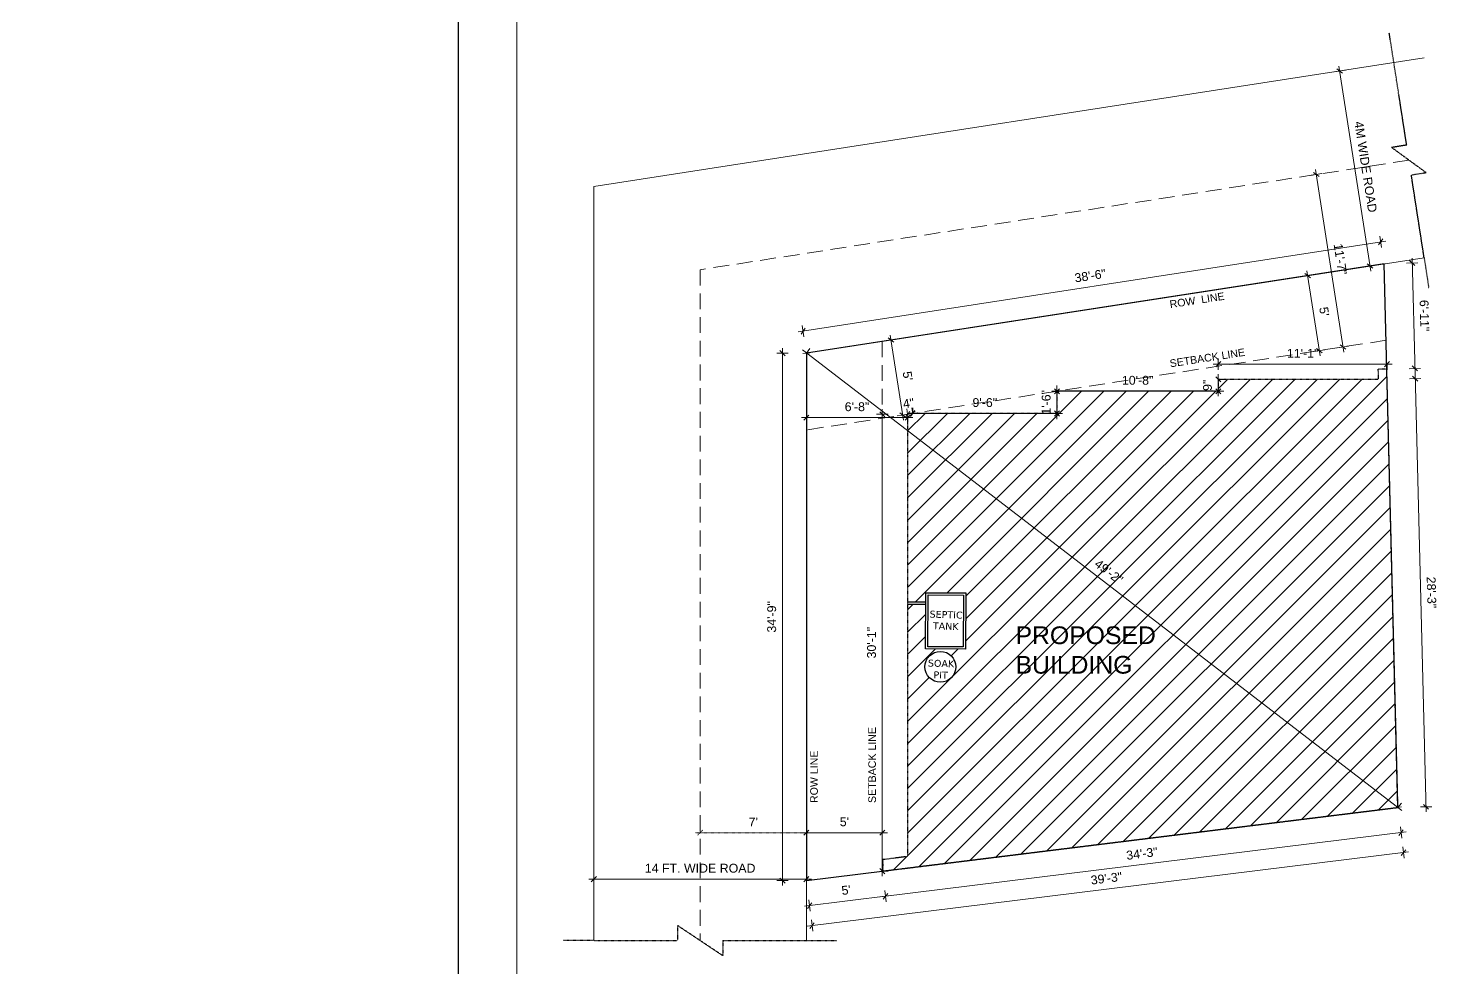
# Model space of a CAD drawing. Header units: inches. Extents: x -111 to 45239, y -6849 to 1261.
# Drawn here: x 24274 to 25384, y -6108 to -5365 of the extents above; entities that cross this region are included whole.
import ezdxf

# ---------------------------------------------------------------- set-up
doc = ezdxf.new("R2010")
doc.units = ezdxf.units.IN
doc.header["$LTSCALE"] = 0.5
doc.header["$MEASUREMENT"] = 0
doc.header["$PDMODE"] = 66
doc.linetypes.add('DASH', pattern=[0.35, 0.25, -0.1])
doc.linetypes.add('HIDDEN', pattern=[0.375, 0.25, -0.125])
for name, color, linetype, lineweight in [('A_Title Text', 105, 'Continuous', 60), ('DW TEXT', 92, 'Continuous', 15), ('DW-SEC', 24, 'Continuous', 25), ('ELE1', 3, 'Continuous', 9), ('TEXT', 220, 'Continuous', 9), ('Toilet', 7, 'Continuous', 25)]:
    doc.layers.add(name, color=color, linetype=linetype, lineweight=lineweight)
doc.styles.add('arial', font='arial.ttf')
doc.styles.get("Standard").update_dxf_attribs({"font": 'arial.ttf'})
doc.dimstyles.new('Sudeep', dxfattribs={"dimtxt": 6, "dimasz": 4, "dimexe": 4.5, "dimexo": 4.5, "dimgap": 5, "dimtad": 1, "dimdec": 0, "dimlunit": 4, "dimtxsty": 'arial', "dimblk": 'OBLIQUE', "dimcen": 250, "dimdle": 4, "dimclrd": 86, "dimclre": 5, "dimclrt": 1, "dimadec": 0, "dimazin": 0, "dimtfac": 1, "dimtdec": 0, "dimtix": 1, "dimtmove": 1, "dimatfit": 3, "dimldrblk": 'OBLIQUE', "dimfxl": 4.5, "dimfxlon": 1, "dimfrac": 2, "dimlwd": 15, "dimlwe": 13, "dimarcsym": 0})

# ---------------------------------------------------------------- blocks, each defined once
blk = doc.blocks.new('_Oblique')
at = {"color": 0, "linetype": 'ByBlock', "lineweight": -2}
blk.add_line((-0.5, -0.5), (0.5, 0.5), dxfattribs=at)
blk = doc.blocks.new('*D1481')
at = {"layer": 'A_Title Text', "color": 86, "lineweight": 15, "transparency": 16777216}
blk.add_line((25335.2, -5557.5), (25310.1, -5395.4), dxfattribs=at)
at = {"layer": 'A_Title Text', "color": 5, "lineweight": 13, "transparency": 16777216}
for p, q in [((25306.3, -5400), (25315.2, -5398.7)), ((25330.1, -5554.2), (25339, -5552.8))]:
    blk.add_line(p, q, dxfattribs=at)
at = {"layer": 'Defpoints', "color": 0, "transparency": 16777216}
for p in [(25310.7, -5399.3), (24865.4, -5468.2), (24889.2, -5622.4)]:
    blk.add_point(p, dxfattribs=at)
at = {"layer": 'A_Title Text', "color": 86, "lineweight": 15, "transparency": 16777216, "xscale": 4, "yscale": 4, "zscale": 4}
for p, rotation in [((25310.7, -5399.3), 98.79162379840385), ((25334.6, -5553.5), 278.7916237984039)]:
    blk.add_blockref('_Oblique', p, dxfattribs=dict(at, rotation=rotation))
at = {"layer": 'A_Title Text', "color": 1, "transparency": 16777216, "insert": (25331.2, -5475.1), "char_height": 7, "attachment_point": 5, "rotation": 278.7916, "style": 'arial'}
blk.add_mtext('4M WIDE ROAD', dxfattribs=at)
blk = doc.blocks.new('*D1482')
at = {"layer": 'A_Title Text', "color": 86, "lineweight": 15, "transparency": 16777216}
blk.add_line((24893.2, -6038.3), (24717.2, -6038.3), dxfattribs=at)
at = {"layer": 'A_Title Text', "color": 5, "lineweight": 13, "transparency": 16777216}
for p, q in [((24721.2, -6033.8), (24721.2, -6042.8)), ((24889.2, -6033.8), (24889.2, -6042.8))]:
    blk.add_line(p, q, dxfattribs=at)
at = {"layer": 'Defpoints', "color": 0, "transparency": 16777216}
for p in [(24721.2, -5854.7), (24889.2, -5854.7), (24721.2, -6038.3)]:
    blk.add_point(p, dxfattribs=at)
at = {"layer": 'A_Title Text', "color": 86, "lineweight": 15, "transparency": 16777216, "xscale": 4, "yscale": 4, "zscale": 4, "rotation": 180}
blk.add_blockref('_Oblique', (24721.2, -6038.3), dxfattribs=at)
at = {"layer": 'A_Title Text', "color": 86, "lineweight": 15, "transparency": 16777216, "xscale": 4, "yscale": 4, "zscale": 4}
blk.add_blockref('_Oblique', (24889.2, -6038.3), dxfattribs=at)
at = {"layer": 'A_Title Text', "color": 1, "transparency": 16777216, "insert": (24805.2, -6029.7), "char_height": 7, "attachment_point": 5, "style": 'arial'}
blk.add_mtext('14 FT. WIDE ROAD', dxfattribs=at)
blk = doc.blocks.new('*D1483')
at = {"layer": 'A_Title Text', "color": 5, "lineweight": 13, "transparency": 16777216}
for p, q in [((24959.6, -5611.5), (24951.7, -5612.7)), ((24968.8, -5670.8), (24960.8, -5672))]:
    blk.add_line(p, q, dxfattribs=at)
at = {"layer": 'A_Title Text', "color": 86, "lineweight": 15, "transparency": 16777216}
blk.add_line((24965.9, -5675.3), (24955.5, -5608.1), dxfattribs=at)
at = {"layer": 'Defpoints', "color": 0, "transparency": 16777216}
for p in [(24956.1, -5612), (24964.1, -5610.8), (24973.2, -5670.1)]:
    blk.add_point(p, dxfattribs=at)
at = {"layer": 'A_Title Text', "color": 86, "lineweight": 15, "transparency": 16777216, "xscale": 4, "yscale": 4, "zscale": 4}
for p, rotation in [((24956.1, -5612), 98.79162379839947), ((24965.3, -5671.3), 278.7916237983995)]:
    blk.add_blockref('_Oblique', p, dxfattribs=dict(at, rotation=rotation))
at = {"layer": 'A_Title Text', "color": 1, "transparency": 16777216, "insert": (24969.2, -5640.4), "char_height": 7, "attachment_point": 5, "rotation": 278.7916, "style": 'arial'}
blk.add_mtext("5'", dxfattribs=at)
blk = doc.blocks.new('*D1484')
at = {"layer": 'A_Title Text', "color": 86, "lineweight": 15, "transparency": 16777216}
blk.add_line((25359.9, -5984.1), (24886.1, -5619.9), dxfattribs=at)
at = {"layer": 'A_Title Text', "color": 5, "lineweight": 13, "transparency": 16777216}
for p, q in [((24889.2, -5622.4), (24892, -5618.8)), ((25356.7, -5981.6), (25359.4, -5978.1))]:
    blk.add_line(p, q, dxfattribs=at)
at = {"layer": 'Defpoints', "color": 0, "transparency": 16777216}
for p in [(24889.2, -5622.4), (24889.2, -5622.4), (25356.7, -5981.6)]:
    blk.add_point(p, dxfattribs=at)
at = {"layer": 'A_Title Text', "color": 86, "lineweight": 15, "transparency": 16777216, "xscale": 4, "yscale": 4, "zscale": 4}
for p, rotation in [((24889.2, -5622.4), 142.4563817696616), ((25356.7, -5981.6), 322.4563817696616)]:
    blk.add_blockref('_Oblique', p, dxfattribs=dict(at, rotation=rotation))
at = {"layer": 'A_Title Text', "color": 1, "transparency": 16777216, "insert": (25128.2, -5795.2), "char_height": 7, "attachment_point": 5, "rotation": 322.4564, "style": 'arial'}
blk.add_mtext('49\'-2"', dxfattribs=at)
blk = doc.blocks.new('*D1471')
at = {"layer": 'A_Title Text', "color": 86, "lineweight": 15, "transparency": 16777216}
blk.add_line((24889.7, -6075.5), (25365.1, -6016.8), dxfattribs=at)
at = {"layer": 'A_Title Text', "color": 5, "lineweight": 13, "transparency": 16777216}
for p, q in [((25360.5, -6012.8), (25361.6, -6021.8)), ((24893.1, -6070.6), (24894.2, -6079.5))]:
    blk.add_line(p, q, dxfattribs=at)
at = {"layer": 'Defpoints', "color": 0, "transparency": 16777216}
for p in [(25356.7, -5981.6), (25361.1, -6017.3), (24889.2, -6039.4)]:
    blk.add_point(p, dxfattribs=at)
at = {"layer": 'A_Title Text', "color": 86, "lineweight": 15, "transparency": 16777216, "xscale": 4, "yscale": 4, "zscale": 4}
for p, rotation in [((25361.1, -6017.3), 7.042870252564343), ((24893.6, -6075.1), 187.0428702525643)]:
    blk.add_blockref('_Oblique', p, dxfattribs=dict(at, rotation=rotation))
at = {"layer": 'A_Title Text', "color": 1, "transparency": 16777216, "insert": (25126.3, -6037.7), "char_height": 7, "attachment_point": 5, "rotation": 7.0429, "style": 'arial'}
blk.add_mtext('39\'-3"', dxfattribs=at)
blk = doc.blocks.new('*D1472')
at = {"layer": 'A_Title Text', "color": 5, "lineweight": 13, "transparency": 16777216}
for p, q in [((24874.8, -5622.4), (24865.8, -5622.4)), ((24874.8, -6039.4), (24865.8, -6039.4))]:
    blk.add_line(p, q, dxfattribs=at)
at = {"layer": 'A_Title Text', "color": 86, "lineweight": 15, "transparency": 16777216}
blk.add_line((24870.3, -5618.4), (24870.3, -6043.4), dxfattribs=at)
at = {"layer": 'Defpoints', "color": 0, "transparency": 16777216}
for p in [(24889.2, -5622.4), (24870.3, -6039.4), (24889.2, -6039.4)]:
    blk.add_point(p, dxfattribs=at)
at = {"layer": 'A_Title Text', "color": 86, "lineweight": 15, "transparency": 16777216, "xscale": 4, "yscale": 4, "zscale": 4}
for p, rotation in [((24870.3, -5622.4), 90), ((24870.3, -6039.4), 270)]:
    blk.add_blockref('_Oblique', p, dxfattribs=dict(at, rotation=rotation))
at = {"layer": 'A_Title Text', "color": 1, "transparency": 16777216, "insert": (24861.8, -5830.9), "char_height": 7, "attachment_point": 5, "rotation": 90, "style": 'arial'}
blk.add_mtext('34\'-9"', dxfattribs=at)
blk = doc.blocks.new('*D1473')
at = {"layer": 'A_Title Text', "color": 86, "lineweight": 15, "transparency": 16777216}
blk.add_line((25347.1, -5533.8), (24882.6, -5605.6), dxfattribs=at)
at = {"layer": 'A_Title Text', "color": 5, "lineweight": 13, "transparency": 16777216}
for p, q in [((25343.8, -5538.9), (25342.4, -5530)), ((24887.2, -5609.5), (24885.9, -5600.6))]:
    blk.add_line(p, q, dxfattribs=at)
at = {"layer": 'Defpoints', "color": 0, "transparency": 16777216}
for p in [(25345.8, -5551.8), (24886.6, -5605), (24889.2, -5622.4)]:
    blk.add_point(p, dxfattribs=at)
at = {"layer": 'A_Title Text', "color": 86, "lineweight": 15, "transparency": 16777216, "xscale": 4, "yscale": 4, "zscale": 4}
for p, rotation in [((25343.1, -5534.4), 8.79162379840369), ((24886.6, -5605), 188.7916237984037)]:
    blk.add_blockref('_Oblique', p, dxfattribs=dict(at, rotation=rotation))
at = {"layer": 'A_Title Text', "color": 1, "transparency": 16777216, "insert": (25113.5, -5561.2), "char_height": 7, "attachment_point": 5, "rotation": 8.7916, "style": 'arial'}
blk.add_mtext('38\'-6"', dxfattribs=at)
blk = doc.blocks.new('*D1474')
at = {"layer": 'A_Title Text', "color": 5, "lineweight": 13, "transparency": 16777216}
for p, q in [((25391.5, -5550.6), (25400.5, -5550.4)), ((25402.4, -5980.5), (25411.4, -5980.2))]:
    blk.add_line(p, q, dxfattribs=at)
at = {"layer": 'A_Title Text', "color": 86, "lineweight": 15, "transparency": 16777216}
blk.add_line((25407, -5984.4), (25395.9, -5546.5), dxfattribs=at)
at = {"layer": 'Defpoints', "color": 0, "transparency": 16777216}
for p in [(25396, -5550.5), (25345.8, -5551.8), (25356.7, -5981.6)]:
    blk.add_point(p, dxfattribs=at)
at = {"layer": 'A_Title Text', "color": 86, "lineweight": 15, "transparency": 16777216, "xscale": 4, "yscale": 4, "zscale": 4}
for p, rotation in [((25396, -5550.5), 91.44911383239777), ((25406.9, -5980.4), 271.4491138323978)]:
    blk.add_blockref('_Oblique', p, dxfattribs=dict(at, rotation=rotation))
at = {"layer": 'A_Title Text', "color": 1, "transparency": 16777216, "insert": (25410, -5765.2), "char_height": 7, "attachment_point": 5, "rotation": 271.4491, "style": 'arial'}
blk.add_mtext('35\'-10"', dxfattribs=at)
blk = doc.blocks.new('*D1485')
at = {"layer": 'A_Title Text', "color": 86, "lineweight": 15, "transparency": 16777216}
blk.add_line((25091.2, -5670.1), (24969.2, -5670.1), dxfattribs=at)
at = {"layer": 'A_Title Text', "color": 5, "lineweight": 13, "transparency": 16777216}
for p, q in [((24973.2, -5670.1), (24973.2, -5665.6)), ((25087.2, -5670.1), (25087.2, -5674.6))]:
    blk.add_line(p, q, dxfattribs=at)
at = {"layer": 'Defpoints', "color": 0, "transparency": 16777216}
for p in [(24973.2, -5670.1), (24973.2, -5670.1), (25087.2, -5670.1)]:
    blk.add_point(p, dxfattribs=at)
at = {"layer": 'A_Title Text', "color": 86, "lineweight": 15, "transparency": 16777216, "xscale": 4, "yscale": 4, "zscale": 4, "rotation": 180}
blk.add_blockref('_Oblique', (24973.2, -5670.1), dxfattribs=at)
at = {"layer": 'A_Title Text', "color": 86, "lineweight": 15, "transparency": 16777216, "xscale": 4, "yscale": 4, "zscale": 4}
blk.add_blockref('_Oblique', (25087.2, -5670.1), dxfattribs=at)
at = {"layer": 'A_Title Text', "color": 1, "transparency": 16777216, "insert": (25030.2, -5661.5), "char_height": 7, "attachment_point": 5, "style": 'arial'}
blk.add_mtext('9\'-6"', dxfattribs=at)
blk = doc.blocks.new('*D1486')
at = {"layer": 'A_Title Text', "color": 86, "lineweight": 15, "transparency": 16777216}
for p, q in [((25087.2, -5652.5), (25087.2, -5648.5)), ((25087.2, -5652.5), (25087.2, -5670.1)), ((25087.2, -5670.1), (25087.2, -5674.1))]:
    blk.add_line(p, q, dxfattribs=at)
at = {"layer": 'A_Title Text', "color": 5, "lineweight": 13, "transparency": 16777216}
for p, q in [((25087.2, -5652.5), (25091.7, -5652.5)), ((25087.2, -5670.1), (25091.7, -5670.1))]:
    blk.add_line(p, q, dxfattribs=at)
at = {"layer": 'Defpoints', "color": 0, "transparency": 16777216}
for p in [(25087.2, -5652.5), (25087.2, -5670.1), (25087.2, -5670.1)]:
    blk.add_point(p, dxfattribs=at)
at = {"layer": 'A_Title Text', "color": 86, "lineweight": 15, "transparency": 16777216, "xscale": 4, "yscale": 4, "zscale": 4}
for p, rotation in [((25087.2, -5652.5), 270), ((25087.2, -5670.1), 90)]:
    blk.add_blockref('_Oblique', p, dxfattribs=dict(at, rotation=rotation))
at = {"layer": 'A_Title Text', "color": 1, "transparency": 16777216, "insert": (25078.7, -5661.3), "char_height": 7, "attachment_point": 5, "rotation": 90, "style": 'arial'}
blk.add_mtext('1\'-6"', dxfattribs=at)
blk = doc.blocks.new('*D1475')
at = {"layer": 'A_Title Text', "color": 86, "lineweight": 15, "transparency": 16777216}
for p, q in [((25214.7, -5643.1), (25214.7, -5639.1)), ((25214.7, -5643.1), (25214.7, -5652.5)), ((25214.7, -5652.5), (25214.7, -5656.5))]:
    blk.add_line(p, q, dxfattribs=at)
at = {"layer": 'A_Title Text', "color": 5, "lineweight": 13, "transparency": 16777216}
for p, q in [((25214.7, -5643.1), (25219.2, -5643.1)), ((25210.2, -5652.5), (25219.2, -5652.5))]:
    blk.add_line(p, q, dxfattribs=at)
at = {"layer": 'Defpoints', "color": 0, "transparency": 16777216}
for p in [(25214.7, -5643.1), (25204.3, -5652.5), (25214.7, -5652.5)]:
    blk.add_point(p, dxfattribs=at)
at = {"layer": 'A_Title Text', "color": 86, "lineweight": 15, "transparency": 16777216, "xscale": 4, "yscale": 4, "zscale": 4}
for p, rotation in [((25214.7, -5643.1), 270), ((25214.7, -5652.5), 90)]:
    blk.add_blockref('_Oblique', p, dxfattribs=dict(at, rotation=rotation))
at = {"layer": 'A_Title Text', "color": 1, "transparency": 16777216, "insert": (25206.2, -5647.8), "char_height": 7, "attachment_point": 5, "rotation": 90, "style": 'arial'}
blk.add_mtext('9"', dxfattribs=at)
blk = doc.blocks.new('*D1476')
at = {"layer": 'A_Title Text', "color": 5, "lineweight": 13, "transparency": 16777216}
for p, q in [((25214.7, -5635.6), (25214.7, -5626.6)), ((25348.1, -5631.1), (25348.1, -5635.6))]:
    blk.add_line(p, q, dxfattribs=at)
at = {"layer": 'A_Title Text', "color": 86, "lineweight": 15, "transparency": 16777216}
blk.add_line((25352.1, -5631.1), (25210.7, -5631.1), dxfattribs=at)
at = {"layer": 'Defpoints', "color": 0, "transparency": 16777216}
for p in [(25214.7, -5631.1), (25348.1, -5631.1), (25214.7, -5643.1)]:
    blk.add_point(p, dxfattribs=at)
at = {"layer": 'A_Title Text', "color": 86, "lineweight": 15, "transparency": 16777216, "xscale": 4, "yscale": 4, "zscale": 4, "rotation": 180}
blk.add_blockref('_Oblique', (25214.7, -5631.1), dxfattribs=at)
at = {"layer": 'A_Title Text', "color": 86, "lineweight": 15, "transparency": 16777216, "xscale": 4, "yscale": 4, "zscale": 4}
blk.add_blockref('_Oblique', (25348.1, -5631.1), dxfattribs=at)
at = {"layer": 'A_Title Text', "color": 1, "transparency": 16777216, "insert": (25281.4, -5622.5), "char_height": 7, "attachment_point": 5, "style": 'arial'}
blk.add_mtext('11\'-1"', dxfattribs=at)
blk = doc.blocks.new('*D1487')
at = {"layer": 'A_Title Text', "color": 86, "lineweight": 15, "transparency": 16777216}
for p, q in [((24969.2, -5670.7), (24965.3, -5671.3)), ((24973.2, -5670.1), (24969.2, -5670.7)), ((24973.2, -5670.1), (24977.2, -5669.5))]:
    blk.add_line(p, q, dxfattribs=at)
at = {"layer": 'A_Title Text', "color": 5, "lineweight": 13, "transparency": 16777216}
for p, q in [((24969.2, -5670.7), (24968.6, -5666.3)), ((24973.2, -5670.1), (24972.6, -5665.7))]:
    blk.add_line(p, q, dxfattribs=at)
at = {"layer": 'Defpoints', "color": 0, "transparency": 16777216}
for p in [(24969.2, -5670.7), (24969.2, -5670.7), (24973.2, -5670.1)]:
    blk.add_point(p, dxfattribs=at)
at = {"layer": 'A_Title Text', "color": 86, "lineweight": 15, "transparency": 16777216, "xscale": 4, "yscale": 4, "zscale": 4}
for p, rotation in [((24969.2, -5670.7), 8.791623798384814), ((24973.2, -5670.1), 188.7916237983848)]:
    blk.add_blockref('_Oblique', p, dxfattribs=dict(at, rotation=rotation))
at = {"layer": 'A_Title Text', "color": 1, "transparency": 16777216, "insert": (24969.9, -5662), "char_height": 7, "attachment_point": 5, "rotation": 8.7916, "style": 'arial'}
blk.add_mtext('4"', dxfattribs=at)
blk = doc.blocks.new('*D1477')
at = {"layer": 'A_Title Text', "color": 5, "lineweight": 13, "transparency": 16777216}
for p, q in [((24953.7, -5670.7), (24944.7, -5670.7)), ((24949.2, -6032), (24953.7, -6032))]:
    blk.add_line(p, q, dxfattribs=at)
at = {"layer": 'A_Title Text', "color": 86, "lineweight": 15, "transparency": 16777216}
blk.add_line((24949.2, -5666.7), (24949.2, -6036), dxfattribs=at)
at = {"layer": 'Defpoints', "color": 0, "transparency": 16777216}
for p in [(24969.2, -5670.7), (24949.2, -6032), (24949.2, -6032)]:
    blk.add_point(p, dxfattribs=at)
at = {"layer": 'A_Title Text', "color": 86, "lineweight": 15, "transparency": 16777216, "xscale": 4, "yscale": 4, "zscale": 4}
for p, rotation in [((24949.2, -5670.7), 90), ((24949.2, -6032), 270)]:
    blk.add_blockref('_Oblique', p, dxfattribs=dict(at, rotation=rotation))
at = {"layer": 'A_Title Text', "color": 1, "transparency": 16777216, "insert": (24940.7, -5851.3), "char_height": 7, "attachment_point": 5, "rotation": 90, "style": 'arial'}
blk.add_mtext('30\'-1"', dxfattribs=at)
blk = doc.blocks.new('*D1478')
at = {"layer": 'A_Title Text', "color": 86, "lineweight": 15, "transparency": 16777216}
blk.add_line((24947.7, -6052.3), (25363.1, -6001), dxfattribs=at)
at = {"layer": 'A_Title Text', "color": 5, "lineweight": 13, "transparency": 16777216}
for p, q in [((25358.6, -5997), (25359.7, -6005.9)), ((24951.1, -6047.3), (24952.2, -6056.3))]:
    blk.add_line(p, q, dxfattribs=at)
at = {"layer": 'Defpoints', "color": 0, "transparency": 16777216}
for p in [(25356.7, -5981.6), (25359.1, -6001.5), (24949.2, -6032)]:
    blk.add_point(p, dxfattribs=at)
at = {"layer": 'A_Title Text', "color": 86, "lineweight": 15, "transparency": 16777216, "xscale": 4, "yscale": 4, "zscale": 4}
for p, rotation in [((25359.1, -6001.5), 7.042870252564674), ((24951.7, -6051.8), 187.0428702525647)]:
    blk.add_blockref('_Oblique', p, dxfattribs=dict(at, rotation=rotation))
at = {"layer": 'A_Title Text', "color": 1, "transparency": 16777216, "insert": (25154.4, -6018.1), "char_height": 7, "attachment_point": 5, "rotation": 7.0429, "style": 'arial'}
blk.add_mtext('34\'-3"', dxfattribs=at)
blk = doc.blocks.new('*D1479')
at = {"layer": 'A_Title Text', "color": 5, "lineweight": 13, "transparency": 16777216}
for p, q in [((24951.1, -6047.3), (24952.2, -6056.3)), ((24891.1, -6054.7), (24892.2, -6063.7))]:
    blk.add_line(p, q, dxfattribs=at)
at = {"layer": 'A_Title Text', "color": 86, "lineweight": 15, "transparency": 16777216}
blk.add_line((24955.7, -6051.3), (24887.7, -6059.7), dxfattribs=at)
at = {"layer": 'Defpoints', "color": 0, "transparency": 16777216}
for p in [(24889.2, -6039.4), (24949.2, -6032), (24891.7, -6059.2)]:
    blk.add_point(p, dxfattribs=at)
at = {"layer": 'A_Title Text', "color": 86, "lineweight": 15, "transparency": 16777216, "xscale": 4, "yscale": 4, "zscale": 4}
for p, rotation in [((24951.7, -6051.8), 7.042870252558027), ((24891.7, -6059.2), 187.042870252558)]:
    blk.add_blockref('_Oblique', p, dxfattribs=dict(at, rotation=rotation))
at = {"layer": 'A_Title Text', "color": 1, "transparency": 16777216, "insert": (24920.6, -6047), "char_height": 7, "attachment_point": 5, "rotation": 7.0429, "style": 'arial'}
blk.add_mtext("5'", dxfattribs=at)
blk = doc.blocks.new('*D1480')
at = {"layer": 'A_Title Text', "color": 86, "lineweight": 15, "transparency": 16777216}
blk.add_line((24973.2, -5673.4), (24885.2, -5673.4), dxfattribs=at)
at = {"layer": 'A_Title Text', "color": 5, "lineweight": 13, "transparency": 16777216}
for p, q in [((24889.2, -5673.4), (24889.2, -5677.9)), ((24969.2, -5673.4), (24969.2, -5677.9))]:
    blk.add_line(p, q, dxfattribs=at)
at = {"layer": 'Defpoints', "color": 0, "transparency": 16777216}
for p in [(24889.2, -5669.2), (24969.2, -5669.2), (24889.2, -5673.4)]:
    blk.add_point(p, dxfattribs=at)
at = {"layer": 'A_Title Text', "color": 86, "lineweight": 15, "transparency": 16777216, "xscale": 4, "yscale": 4, "zscale": 4, "rotation": 180}
blk.add_blockref('_Oblique', (24889.2, -5673.4), dxfattribs=at)
at = {"layer": 'A_Title Text', "color": 86, "lineweight": 15, "transparency": 16777216, "xscale": 4, "yscale": 4, "zscale": 4}
blk.add_blockref('_Oblique', (24969.2, -5673.4), dxfattribs=at)
at = {"layer": 'A_Title Text', "color": 1, "transparency": 16777216, "insert": (24929.2, -5664.8), "char_height": 7, "attachment_point": 5, "style": 'arial'}
blk.add_mtext('6\'-8"', dxfattribs=at)
blk = doc.blocks.new('*D1488')
at = {"layer": 'A_Title Text', "color": 86, "lineweight": 15, "transparency": 16777216}
blk.add_line((25379, -5985.1), (25370.2, -5638.5), dxfattribs=at)
at = {"layer": 'A_Title Text', "color": 5, "lineweight": 13, "transparency": 16777216}
for p, q in [((25365.8, -5642.7), (25374.8, -5642.4)), ((25374.4, -5981.2), (25383.4, -5981))]:
    blk.add_line(p, q, dxfattribs=at)
at = {"layer": 'Defpoints', "color": 0, "transparency": 16777216}
for p in [(25348.1, -5643.1), (25370.3, -5642.5), (25356.7, -5981.6)]:
    blk.add_point(p, dxfattribs=at)
at = {"layer": 'A_Title Text', "color": 86, "lineweight": 15, "transparency": 16777216, "xscale": 4, "yscale": 4, "zscale": 4}
for p, rotation in [((25370.3, -5642.5), 91.44911383239777), ((25378.9, -5981.1), 271.4491138323978)]:
    blk.add_blockref('_Oblique', p, dxfattribs=dict(at, rotation=rotation))
at = {"layer": 'A_Title Text', "color": 1, "transparency": 16777216, "insert": (25383.2, -5811.6), "char_height": 7, "attachment_point": 5, "rotation": 271.4491, "style": 'arial'}
blk.add_mtext('28\'-3"', dxfattribs=at)
blk = doc.blocks.new('*D1489')
at = {"layer": 'A_Title Text', "color": 5, "lineweight": 13, "transparency": 16777216}
for p, q in [((25363.5, -5551.3), (25372.5, -5551.1)), ((25365.6, -5634.7), (25374.6, -5634.4))]:
    blk.add_line(p, q, dxfattribs=at)
at = {"layer": 'A_Title Text', "color": 86, "lineweight": 15, "transparency": 16777216}
blk.add_line((25370.2, -5638.5), (25367.9, -5547.2), dxfattribs=at)
at = {"layer": 'Defpoints', "color": 0, "transparency": 16777216}
for p in [(25345.8, -5551.8), (25368, -5551.2), (25347.9, -5635.1)]:
    blk.add_point(p, dxfattribs=at)
at = {"layer": 'A_Title Text', "color": 86, "lineweight": 15, "transparency": 16777216, "xscale": 4, "yscale": 4, "zscale": 4}
for p, rotation in [((25368, -5551.2), 91.44911383240083), ((25370.1, -5634.5), 271.4491138324008)]:
    blk.add_blockref('_Oblique', p, dxfattribs=dict(at, rotation=rotation))
at = {"layer": 'A_Title Text', "color": 1, "transparency": 16777216, "insert": (25377.6, -5592.7), "char_height": 7, "attachment_point": 5, "rotation": 271.4491, "style": 'arial'}
blk.add_mtext('6\'-11"', dxfattribs=at)
blk = doc.blocks.new('*D1490')
at = {"layer": 'A_Title Text', "color": 5, "lineweight": 13, "transparency": 16777216}
for p, q in [((25287.7, -5481.8), (25296.6, -5480.4)), ((25308.8, -5618.2), (25317.7, -5616.8))]:
    blk.add_line(p, q, dxfattribs=at)
at = {"layer": 'A_Title Text', "color": 86, "lineweight": 15, "transparency": 16777216}
blk.add_line((25291.6, -5477.2), (25313.9, -5621.5), dxfattribs=at)
at = {"layer": 'Defpoints', "color": 0, "transparency": 16777216}
for p in [(25085.3, -5513.1), (25313.3, -5617.5), (25106.4, -5649.5)]:
    blk.add_point(p, dxfattribs=at)
at = {"layer": 'A_Title Text', "color": 86, "lineweight": 15, "transparency": 16777216, "xscale": 4, "yscale": 4, "zscale": 4}
for p, rotation in [((25292.2, -5481.1), 98.79162379840416), ((25313.3, -5617.5), 278.7916237984041)]:
    blk.add_blockref('_Oblique', p, dxfattribs=dict(at, rotation=rotation))
at = {"layer": 'A_Title Text', "color": 1, "transparency": 16777216, "insert": (25311.2, -5548), "char_height": 7, "attachment_point": 5, "rotation": 278.7916, "style": 'arial'}
blk.add_mtext('11\'-7"', dxfattribs=at)
blk = doc.blocks.new('*D1491')
at = {"layer": 'A_Title Text', "color": 5, "lineweight": 13, "transparency": 16777216}
for p, q in [((25280.9, -5561.8), (25289.8, -5560.4)), ((25290.1, -5621.1), (25299, -5619.7))]:
    blk.add_line(p, q, dxfattribs=at)
at = {"layer": 'A_Title Text', "color": 86, "lineweight": 15, "transparency": 16777216}
blk.add_line((25284.8, -5557.2), (25295.2, -5624.4), dxfattribs=at)
at = {"layer": 'Defpoints', "color": 0, "transparency": 16777216}
for p in [(25133.3, -5584.6), (25294.6, -5620.4), (25142.5, -5643.9)]:
    blk.add_point(p, dxfattribs=at)
at = {"layer": 'A_Title Text', "color": 86, "lineweight": 15, "transparency": 16777216, "xscale": 4, "yscale": 4, "zscale": 4}
for p, rotation in [((25285.4, -5561.1), 98.79162379840271), ((25294.6, -5620.4), 278.7916237984027)]:
    blk.add_blockref('_Oblique', p, dxfattribs=dict(at, rotation=rotation))
at = {"layer": 'A_Title Text', "color": 1, "transparency": 16777216, "insert": (25298.4, -5589.5), "char_height": 7, "attachment_point": 5, "rotation": 278.7916, "style": 'arial'}
blk.add_mtext("5'", dxfattribs=at)
blk = doc.blocks.new('*D1492')
at = {"layer": 'A_Title Text', "color": 86, "lineweight": 15, "transparency": 16777216}
blk.add_line((24953.2, -6001.6), (24885.2, -6001.6), dxfattribs=at)
at = {"layer": 'A_Title Text', "color": 5, "lineweight": 13, "transparency": 16777216}
for p, q in [((24889.2, -6006.1), (24889.2, -5997.1)), ((24949.2, -6006.1), (24949.2, -5997.1))]:
    blk.add_line(p, q, dxfattribs=at)
at = {"layer": 'Defpoints', "color": 0, "transparency": 16777216}
for p in [(24889.2, -6001.6), (24889.2, -6032), (24949.2, -6032)]:
    blk.add_point(p, dxfattribs=at)
at = {"layer": 'A_Title Text', "color": 86, "lineweight": 15, "transparency": 16777216, "xscale": 4, "yscale": 4, "zscale": 4, "rotation": 180}
blk.add_blockref('_Oblique', (24889.2, -6001.6), dxfattribs=at)
at = {"layer": 'A_Title Text', "color": 86, "lineweight": 15, "transparency": 16777216, "xscale": 4, "yscale": 4, "zscale": 4}
blk.add_blockref('_Oblique', (24949.2, -6001.6), dxfattribs=at)
at = {"layer": 'A_Title Text', "color": 1, "transparency": 16777216, "insert": (24919.2, -5993), "char_height": 7, "attachment_point": 5, "style": 'arial'}
blk.add_mtext("5'", dxfattribs=at)
blk = doc.blocks.new('*D1493')
at = {"layer": 'A_Title Text', "color": 86, "linetype": 'DASH', "lineweight": 15, "ltscale": 0.1, "transparency": 16777216}
blk.add_line((24893.2, -6001.6), (24801.2, -6001.6), dxfattribs=at)
at = {"layer": 'A_Title Text', "color": 5, "linetype": 'DASH', "lineweight": 13, "ltscale": 0.1, "transparency": 16777216}
for p, q in [((24805.2, -6001.6), (24805.2, -5997.1)), ((24889.2, -6006.1), (24889.2, -5997.1))]:
    blk.add_line(p, q, dxfattribs=at)
at = {"layer": 'Defpoints', "color": 0, "linetype": 'DASH', "ltscale": 0.1, "transparency": 16777216}
for p in [(24805.2, -6001.6), (24805.2, -6001.6), (24889.2, -6032)]:
    blk.add_point(p, dxfattribs=at)
at = {"layer": 'A_Title Text', "color": 86, "linetype": 'DASH', "lineweight": 15, "ltscale": 0.1, "transparency": 16777216, "xscale": 4, "yscale": 4, "zscale": 4, "rotation": 180}
blk.add_blockref('_Oblique', (24805.2, -6001.6), dxfattribs=at)
at = {"layer": 'A_Title Text', "color": 86, "linetype": 'DASH', "lineweight": 15, "ltscale": 0.1, "transparency": 16777216, "xscale": 4, "yscale": 4, "zscale": 4}
blk.add_blockref('_Oblique', (24889.2, -6001.6), dxfattribs=at)
at = {"layer": 'A_Title Text', "color": 1, "linetype": 'DASH', "ltscale": 0.1, "transparency": 16777216, "insert": (24847.2, -5993.1), "char_height": 7, "attachment_point": 5, "style": 'arial'}
blk.add_mtext("7'", dxfattribs=at)
blk = doc.blocks.new('*D1494')
at = {"layer": 'A_Title Text', "color": 5, "lineweight": 13, "transparency": 16777216}
for p, q in [((25087.2, -5652.5), (25087.2, -5648)), ((25214.7, -5652.5), (25214.7, -5648))]:
    blk.add_line(p, q, dxfattribs=at)
at = {"layer": 'A_Title Text', "color": 86, "lineweight": 15, "transparency": 16777216}
blk.add_line((25218.7, -5652.5), (25083.2, -5652.5), dxfattribs=at)
at = {"layer": 'Defpoints', "color": 0, "transparency": 16777216}
for p in [(25087.2, -5652.5), (25087.2, -5652.5), (25214.7, -5652.5)]:
    blk.add_point(p, dxfattribs=at)
at = {"layer": 'A_Title Text', "color": 86, "lineweight": 15, "transparency": 16777216, "xscale": 4, "yscale": 4, "zscale": 4, "rotation": 180}
blk.add_blockref('_Oblique', (25087.2, -5652.5), dxfattribs=at)
at = {"layer": 'A_Title Text', "color": 86, "lineweight": 15, "transparency": 16777216, "xscale": 4, "yscale": 4, "zscale": 4}
blk.add_blockref('_Oblique', (25214.7, -5652.5), dxfattribs=at)
at = {"layer": 'A_Title Text', "color": 1, "transparency": 16777216, "insert": (25151, -5643.9), "char_height": 7, "attachment_point": 5, "style": 'arial'}
blk.add_mtext('10\'-8"', dxfattribs=at)
blk = doc.blocks.new('*D1507')
at = {"layer": 'A_Title Text', "color": 5, "linetype": 'DASH', "lineweight": 13, "ltscale": 0.1, "transparency": 16777216}
for p, q in [((-91.4, -5460.6), (-100.4, -5460.6)), ((-91.4, -5880.6), (-100.4, -5880.6))]:
    blk.add_line(p, q, dxfattribs=at)
at = {"layer": 'A_Title Text', "color": 86, "linetype": 'DASH', "lineweight": 15, "ltscale": 0.1, "transparency": 16777216}
blk.add_line((-95.9, -5456.6), (-95.9, -5884.6), dxfattribs=at)
at = {"layer": 'Defpoints', "color": 0, "linetype": 'DASH', "ltscale": 0.1, "transparency": 16777216}
for p in [(26245.4, -5460.6), (-95.9, -5880.6), (0, -5880.6)]:
    blk.add_point(p, dxfattribs=at)
at = {"layer": 'A_Title Text', "color": 86, "linetype": 'DASH', "lineweight": 15, "ltscale": 0.1, "transparency": 16777216, "xscale": 4, "yscale": 4, "zscale": 4}
for p, rotation in [((-95.9, -5460.6), 90), ((-95.9, -5880.6), 270)]:
    blk.add_blockref('_Oblique', p, dxfattribs=dict(at, rotation=rotation))
at = {"layer": 'A_Title Text', "color": 1, "linetype": 'DASH', "ltscale": 0.1, "transparency": 16777216, "insert": (-105.5, -5670.6), "char_height": 9, "attachment_point": 5, "rotation": 90, "style": 'arial'}
blk.add_mtext("35'", dxfattribs=at)

msp = doc.modelspace()

# ---------------------------------------------------------------- hatches: boundary and pattern name
at = {"layer": 'DW-SEC'}
h = msp.add_hatch(dxfattribs=at)
h.set_pattern_fill('ANSI31', color=256, scale=100)
h.paths.add_polyline_path([(25347.9, -5635.1), (25340.9, -5635.1), (25341.1, -5643.1), (25214.7, -5643.1), (25214.7, -5652.5), (25087.2, -5652.5), (25087.2, -5670.1), (24973.2, -5670.1), (24969.2, -5670.7), (24969.2, -5819.4), (24983.5, -5819.4), (24983.6, -5811.8), (25015.3, -5811.9), (25015, -5856.4), (24983.3, -5856.3), (24983.5, -5821.2), (24969.2, -5821.2), (24969.2, -6020.4), (24949.5, -6022.9), (24949.5, -6031.9), (24985.2, -6027.5), (25356.7, -5981.6)])
h.paths.add_polyline_path([(25007.3, -5870.4, -1), (24982.9, -5870.4, -1)], flags=16)
h.paths.add_polyline_path([(25112.6, -5792.4), (25135.2, -5809.7), (25143.9, -5798.3), (25121.4, -5781)], flags=24)
h.paths.add_polyline_path([(25085.9, -5673.1), (25085.9, -5650.1), (25071.5, -5650.1), (25071.5, -5673.1)], flags=24)
h.paths.add_polyline_path([(24982.8, -5882.3), (25007, -5883.1), (25007.7, -5862), (24983.5, -5861.2)], flags=24)
h.paths.add_polyline_path([(25049.5, -5883.5), (25167.4, -5883.5), (25167.4, -5831), (25049.5, -5831)], flags=24)

# ---------------------------------------------------------------- linework, layer by layer
at = {"color": 4, "ltscale": 5}
for p, q in [((24983.5, -5819.4), (24969.2, -5819.4)), ((24983.5, -5821.2), (24969.2, -5821.2))]:
    msp.add_line(p, q, dxfattribs=at)
for points in [[(24983.3, -5856.3), (24983.6, -5811.8), (25015.3, -5811.9), (25015, -5856.4)], [(24985.2, -5854.5), (24985.4, -5813.6), (25013.4, -5813.7), (25013.2, -5854.6)]]:
    msp.add_lwpolyline(points, close=True, dxfattribs=at)
msp.add_circle((24995.1, -5870.4), 12.2, dxfattribs=at)
at = {"layer": 'Defpoints'}
msp.add_lwpolyline([(27791.7, -4601.5), (24614.1, -4601.5), (24614.1, -6849.5), (27791.7, -6849.5)], close=True, dxfattribs=at)
at = {"layer": 'DW TEXT', "ltscale": 0.13}
for p, q in [((25377.4, -5389), (24721.2, -5490.5)), ((24721.2, -5490.5), (24721.2, -6086.9)), ((25377.4, -5546.9), (24889.2, -5622.4)), ((24889.2, -5622.4), (24889.2, -6086.9))]:
    msp.add_line(p, q, dxfattribs=at)
at = {"layer": 'DW TEXT', "linetype": 'HIDDEN', "ltscale": 100}
for p, q in [((25365.4, -5469.8), (24805.2, -5556.4)), ((24805.2, -5556.4), (24805.2, -6086.9)), ((25347.3, -5612.2), (24889.2, -5683.1)), ((24949.2, -5613.1), (24949.2, -6032))]:
    msp.add_line(p, q, dxfattribs=at)
at = {"layer": 'ELE1'}
msp.add_lwpolyline([(24660.4, -4647.8), (27745.4, -4647.8), (27745.4, -6803.2), (24660.4, -6803.2)], close=True, dxfattribs=at)
at = {"layer": 'Toilet', "color": 1, "linetype": 'DASH', "ltscale": 0.1}
for p, q in [((25353.5, -5392.7), (25349.8, -5369)), ((25363.6, -5457.9), (25353.5, -5392.7)), ((25363.6, -5457.9), (25351.7, -5459.8)), ((25379.1, -5479.8), (25351.7, -5459.8)), ((25379.1, -5479.8), (25367.3, -5481.7)), ((25377.4, -5546.9), (25367.3, -5481.7)), ((25377.4, -5546.9), (25381, -5570.6)), ((24787.2, -6074.9), (24787.2, -6086.9)), ((24823.2, -6098.9), (24787.2, -6074.9)), ((24721.2, -6086.9), (24697.2, -6086.9)), ((24721.2, -6086.9), (24787.2, -6086.9)), ((24823.2, -6086.9), (24889.2, -6086.9)), ((24823.2, -6086.9), (24823.2, -6098.9)), ((24889.2, -6086.9), (24913.2, -6086.9))]:
    msp.add_line(p, q, dxfattribs=at)
at = {"layer": 'Toilet'}
for p, q in [((25345.8, -5551.8), (24889.2, -5622.4)), ((25356.7, -5981.6), (25345.8, -5551.8)), ((24889.2, -5622.4), (24889.2, -6039.4)), ((24889.2, -6039.4), (25356.7, -5981.6))]:
    msp.add_line(p, q, dxfattribs=at)
at = {"layer": 'Toilet', "color": 1, "linetype": 'DASH', "ltscale": 0.1}
msp.add_lwpolyline([(25347.9, -5635.1), (25340.9, -5635.1), (25341.1, -5643.1), (25214.7, -5643.1), (25214.7, -5652.5), (25087.2, -5652.5), (25087.2, -5670.1), (24969.2, -5670.1), (24969.2, -6020.4), (24949.5, -6022.9), (24949.5, -6031.9), (24985.2, -6027.5), (25356.7, -5981.6)], close=True, dxfattribs=at)
for points in [[(24969.2, -6029.5), (25356.7, -5981.6), (25348.1, -5643.1)], [(25341.1, -5643.1), (25214.7, -5643.1)], [(25210.2, -5652.5), (25087.2, -5652.5), (25087.2, -5670.1), (24973.2, -5670.1), (24969.2, -5670.7), (24969.2, -6020.4)]]:
    msp.add_lwpolyline(points, dxfattribs=at)

# ---------------------------------------------------------------- texts
at = {"color": 0, "char_height": 5.488, "width": 97.882, "attachment_point": 2, "rotation": 358.0647}
for s, insert in [('{\\fVerdana|b0|i0|c0|p34;SEPTIC \\PTANK}', (24999.7, -5826.4)), ('{\\fVerdana|b0|i0|c0|p34;SOAK \\PPIT}', (24995.7, -5865))]:
    msp.add_mtext(s, dxfattribs=dict(at, insert=insert))
at = {"layer": 'TEXT', "char_height": 6, "width": 153.77, "attachment_point": 7}
for s, insert, rotation in [('{\\fArial TUR|b0|i0|c162|p34;ROW } LINE', (25176.8, -5586.9), 8.7916), ('SETBACK LINE ', (25176.8, -5633.7), 8.7916), ('SETBACK{\\fArial TUR|b0|i0|c162|p34; LINE }', (24944.2, -5978.1), 90), ('ROW LINE ', (24898.3, -5978.1), 90)]:
    msp.add_mtext(s, dxfattribs=dict(at, insert=insert, rotation=rotation))
at = {"layer": 'TEXT', "insert": (25054.5, -5876), "char_height": 14, "width": 153.77, "attachment_point": 7}
msp.add_mtext('{\\fArial TUR|b0|i0|c162|p34;PROPOSED BUILDING}', dxfattribs=at)

# ---------------------------------------------------------------- dimensions: what is measured, and where the dimension line sits
at = {"layer": 'A_Title Text'}
for p1, p2, distance, text, picture, middle in [((24889.2, -5622.4), (24865.4, -5468.2), -450.6, '4M WIDE ROAD', '*D1481', (25331.2, -5475.1)), ((25085.3, -5513.1), (25106.4, -5649.5), 209.3, '11\'-7"', '*D1490', (25311.2, -5548))]:
    dim = msp.add_aligned_dim(p1=p1, p2=p2, distance=distance, text=text, dimstyle='Sudeep', override={"dimtxt": 7}, dxfattribs=at)
    dim.commit()
    dim.dimension.update_dxf_attribs({"geometry": picture, "text_midpoint": middle})
at = {"layer": 'A_Title Text', "color": 1, "linetype": 'DASH', "ltscale": 0.1}
dim = msp.add_linear_dim(base=(-95.9, -5880.6), p1=(26245.4, -5460.6), p2=(0, -5880.6), angle=90, dimstyle='Sudeep', override={"dimtxt": 9}, dxfattribs=at)
dim.commit()
dim.dimension.update_dxf_attribs({"geometry": '*D1507', "text_midpoint": (-105.5, -5670.6)})
at = {"layer": 'A_Title Text'}
for p1, p2, distance, picture, middle in [((25345.8, -5551.8), (24889.2, -5622.4), -17.6, '*D1473', (25113.5, -5561.2)), ((25356.7, -5981.6), (25345.8, -5551.8), -50.2, '*D1474', (25410, -5765.2)), ((25133.3, -5584.6), (25142.5, -5643.9), 153.9, '*D1491', (25298.4, -5589.5)), ((24973.2, -5670.1), (24964.1, -5610.8), 8, '*D1483', (24969.2, -5640.4)), ((25356.7, -5981.6), (24889.2, -5622.4), 0, '*D1484', (25128.2, -5795.2)), ((25356.7, -5981.6), (25348.1, -5643.1), -22.2, '*D1488', (25383.2, -5811.6)), ((24973.2, -5670.1), (24969.2, -5670.7), 0, '*D1487', (24969.9, -5662)), ((24889.2, -6039.4), (25356.7, -5981.6), -35.9, '*D1471', (25126.3, -6037.7)), ((24949.2, -6032), (25356.7, -5981.6), -20, '*D1478', (25154.4, -6018.1))]:
    dim = msp.add_aligned_dim(p1=p1, p2=p2, distance=distance, dimstyle='Sudeep', override={"dimtxt": 7}, dxfattribs=at)
    dim.commit()
    dim.dimension.update_dxf_attribs({"geometry": picture, "text_midpoint": middle})
for base, p1, p2, angle, picture, middle in [((25368, -5551.2), (25347.9, -5635.1), (25345.8, -5551.8), 271.4491, '*D1489', (25377.6, -5592.7)), ((24870.3, -6039.4), (24889.2, -5622.4), (24889.2, -6039.4), 90, '*D1472', (24861.8, -5830.9)), ((25214.7, -5652.5), (25214.7, -5643.1), (25204.3, -5652.5), 90, '*D1475', (25206.2, -5647.8)), ((25087.2, -5670.1), (25087.2, -5652.5), (25087.2, -5670.1), 90, '*D1486', (25078.7, -5661.3)), ((24949.2, -6032), (24969.2, -5670.7), (24949.2, -6032), 90, '*D1477', (24940.7, -5851.3)), ((24891.7, -6059.2), (24949.2, -6032), (24889.2, -6039.4), 187.0429, '*D1479', (24920.6, -6047))]:
    dim = msp.add_linear_dim(base=base, p1=p1, p2=p2, angle=angle, dimstyle='Sudeep', override={"dimtxt": 7}, dxfattribs=at)
    dim.commit()
    dim.dimension.update_dxf_attribs({"geometry": picture, "text_midpoint": middle})
for base, p1, p2, picture, middle in [((25214.7, -5631.1), (25348.1, -5631.1), (25214.7, -5643.1), '*D1476', (25281.4, -5622.5)), ((25087.24112, -5652.4742023), (25214.74112, -5652.4742023), (25087.24112, -5652.4742023), '*D1494', (25150.99112, -5643.9001914)), ((24889.2, -5673.4), (24969.2, -5669.2), (24889.2, -5669.2), '*D1480', (24929.2, -5664.8)), ((24973.2, -5670.1), (25087.2, -5670.1), (24973.2, -5670.1), '*D1485', (25030.2, -5661.5)), ((24889.2, -6001.6), (24949.2, -6032), (24889.2, -6032), '*D1492', (24919.2, -5993))]:
    dim = msp.add_linear_dim(base=base, p1=p1, p2=p2, dimstyle='Sudeep', override={"dimtxt": 7}, dxfattribs=at)
    dim.commit()
    dim.dimension.update_dxf_attribs({"geometry": picture, "text_midpoint": middle})
dim = msp.add_linear_dim(base=(24721.2, -6038.3), p1=(24889.2, -5854.7), p2=(24721.2, -5854.7), text='14 FT. WIDE ROAD', dimstyle='Sudeep', override={"dimtxt": 7}, dxfattribs=at)
dim.commit()
dim.dimension.update_dxf_attribs({"geometry": '*D1482', "text_midpoint": (24805.2, -6029.7)})
at = {"layer": 'A_Title Text', "color": 1, "linetype": 'DASH', "ltscale": 0.1}
dim = msp.add_linear_dim(base=(24805.2, -6001.6), p1=(24889.2, -6032), p2=(24805.2, -6001.6), dimstyle='Sudeep', override={"dimtxt": 7}, dxfattribs=at)
dim.commit()
dim.dimension.update_dxf_attribs({"geometry": '*D1493', "text_midpoint": (24847.2, -5993.1)})

doc.saveas('drawing.dxf')
